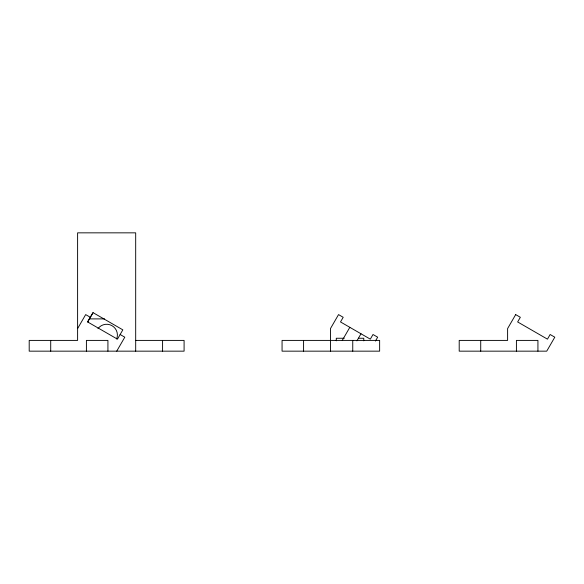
<?xml version="1.0" encoding="UTF-8"?>
<svg xmlns="http://www.w3.org/2000/svg" width="584" height="584" viewBox="0 0 584 584"><rect width="100%" height="100%" fill="white"/><g stroke="black" fill="none" stroke-linecap="round" stroke-linejoin="round"><path stroke-width="0.88" d="M77.606 328.573L85.673 314.601L90.33 317.287L93.031 312.637L122.822 329.843L117.45 339.158L87.636 321.945L90.33 317.287M87.636 321.945L93.031 312.637M116.727 351.159L124.793 337.187L120.136 334.501M342.275 340.392L349.823 327.325M356.89 340.888L361 333.778M375.417 341.071L377.658 337.187L373.001 334.501L370.314 339.158L340.501 321.945L343.195 317.287L338.537 314.601L330.471 328.573L330.471 351.159M89.257 318.893L104.572 318.893M344.268 338.253L336.289 338.253L336.289 340.837M358.452 338.253L363.774 338.253L363.774 340.837M135.685 340.406L184.091 340.406L184.091 351.159L29.2 351.159L29.2 340.406L77.606 340.406L77.606 232.841L135.685 232.841L135.685 351.159M330.471 340.406L282.065 340.406L282.065 351.159L379.636 351.159L379.636 340.406L331.238 340.406M537.93 351.159L537.93 340.406L516.417 340.406L516.417 351.159M480.72 340.406L480.72 351.159M352.751 340.406L352.751 351.159M303.578 340.406L303.578 351.159M162.578 340.406L162.578 351.159M107.923 351.159L107.923 340.406L86.41 340.406L86.41 351.159M88.359 320.682L88.359 322.478M50.713 340.406L50.713 351.159M97.988 328.646A10.753 10.753 0 0 1 116.661 338.946M515.679 314.601L507.606 328.573L507.606 340.406L459.206 340.406L459.206 351.159L546.734 351.159L554.8 337.187L550.143 334.501L547.456 339.158L517.643 321.945L520.337 317.287L515.679 314.601"/></g></svg>
